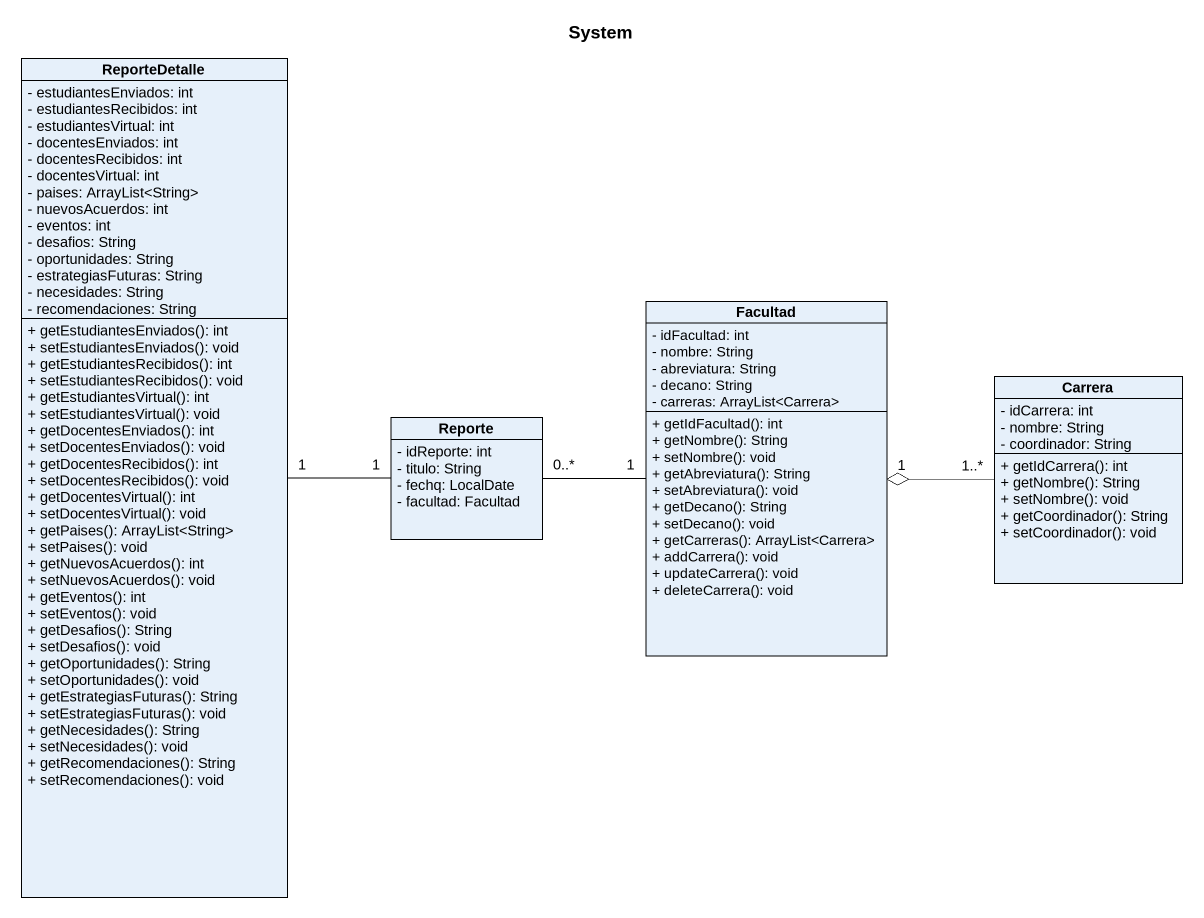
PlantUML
@startuml
title System
hide circle
hide empty members
skinparam classAttributeIconSize 0
class ReporteDetalle {
  - estudiantesEnviados: int
  - estudiantesRecibidos: int
  - estudiantesVirtual: int
  - docentesEnviados: int
  - docentesRecibidos: int
  - docentesVirtual: int
  - paises: ArrayList<String>
  - nuevosAcuerdos: int
  - eventos: int
  - desafios: String
  - oportunidades: String
  - estrategiasFuturas: String
  - necesidades: String
  - recomendaciones: String
  + getEstudiantesEnviados(): int
  + setEstudiantesEnviados(): void
  + getEstudiantesRecibidos(): int
  + setEstudiantesRecibidos(): void
  + getEstudiantesVirtual(): int
  + setEstudiantesVirtual(): void
  + getDocentesEnviados(): int
  + setDocentesEnviados(): void
  + getDocentesRecibidos(): int
  + setDocentesRecibidos(): void
  + getDocentesVirtual(): int
  + setDocentesVirtual(): void
  + getPaises(): ArrayList<String>
  + setPaises(): void
  + getNuevosAcuerdos(): int
  + setNuevosAcuerdos(): void
  + getEventos(): int
  + setEventos(): void
  + getDesafios(): String
  + setDesafios(): void
  + getOportunidades(): String
  + setOportunidades(): void
  + getEstrategiasFuturas(): String
  + setEstrategiasFuturas(): void
  + getNecesidades(): String
  + setNecesidades(): void
  + getRecomendaciones(): String
  + setRecomendaciones(): void
}
class Facultad {
  - idFacultad: int
  - nombre: String
  - abreviatura: String
  - decano: String
  - carreras: ArrayList<Carrera>
  + getIdFacultad(): int
  + getNombre(): String
  + setNombre(): void
  + getAbreviatura(): String
  + setAbreviatura(): void
  + getDecano(): String
  + setDecano(): void
  + getCarreras(): ArrayList<Carrera>
  + addCarrera(): void
  + updateCarrera(): void
  + deleteCarrera(): void
}
class Reporte {
  - idReporte: int
  - titulo: String
  - fechq: LocalDate
  - facultad: Facultad
}
class Carrera {
  - idCarrera: int
  - nombre: String
  - coordinador: String
  + getIdCarrera(): int
  + getNombre(): String
  + setNombre(): void
  + getCoordinador(): String
  + setCoordinador(): void
}
Facultad "1" -left- "0..*" Reporte
Reporte "1" -left- "1" ReporteDetalle
Carrera "1..*" -left-o "1" Facultad
@enduml
